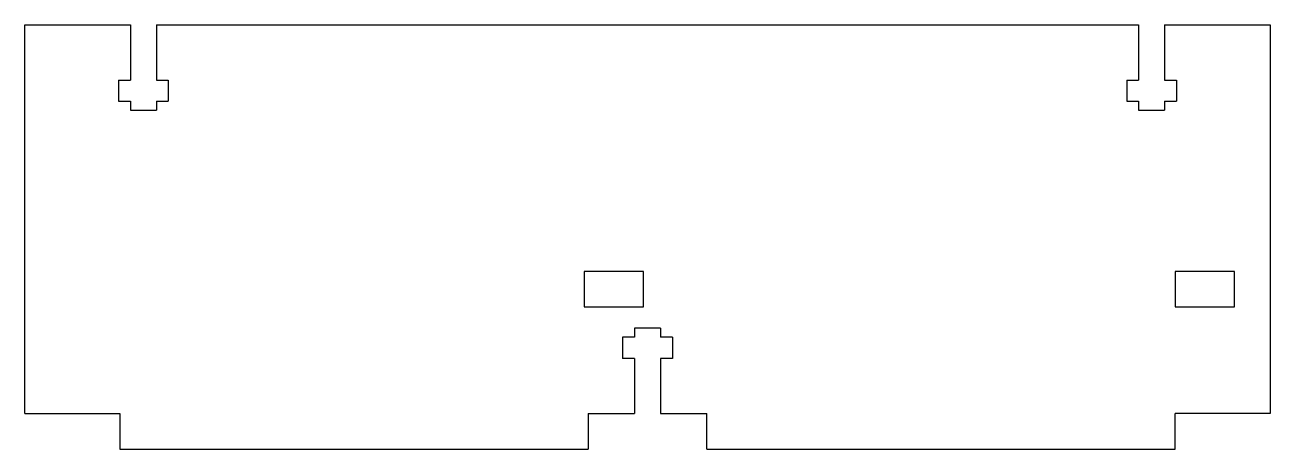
# Model space of a CAD drawing. Extents: x -75 to 30, y -15 to 21.
import ezdxf

# ---------------------------------------------------------------- set-up
doc = ezdxf.new("R2010")
doc.units = 0
doc.layers.add('VISIBLE', color=7, linetype='CONTINUOUS')

msp = doc.modelspace()

# ---------------------------------------------------------------- linework, layer by layer
at = {"layer": 'VISIBLE'}
for p, q in [((-74.65, 20.8), (-65.75, 20.8)), ((-74.65, -12), (-74.65, 20.8)), ((-65.75, 20.8), (-65.75, 16.15)), ((-63.55, 20.8), (19.35, 20.8)), ((-63.55, 20.8), (-63.55, 16.15)), ((19.35, 20.8), (19.35, 16.15)), ((21.55, 20.8), (30.45, 20.8)), ((21.55, 20.8), (21.55, 16.15)), ((30.45, 20.8), (30.45, -12)), ((-66.75, 16.15), (-66.75, 14.35)), ((-66.75, 16.15), (-65.75, 16.15)), ((-63.55, 16.15), (-62.55, 16.15)), ((-62.55, 16.15), (-62.55, 14.35)), ((18.35, 16.15), (18.35, 14.35)), ((18.35, 16.15), (19.35, 16.15)), ((21.55, 16.15), (22.55, 16.15)), ((22.55, 16.15), (22.55, 14.35)), ((-66.75, 14.35), (-65.75, 14.35)), ((-65.75, 14.35), (-65.75, 13.6)), ((-63.55, 14.35), (-62.55, 14.35)), ((-63.55, 14.35), (-63.55, 13.6)), ((18.35, 14.35), (19.35, 14.35)), ((19.35, 14.35), (19.35, 13.6)), ((21.55, 14.35), (22.55, 14.35)), ((21.55, 14.35), (21.55, 13.6)), ((-65.75, 13.6), (-63.55, 13.6)), ((19.35, 13.6), (21.55, 13.6)), ((-22.45, 0), (-27.45, 0)), ((-27.45, 0), (-27.45, -3)), ((-22.45, -3), (-22.45, 0)), ((27.45, 0), (22.45, 0)), ((22.45, 0), (22.45, -3)), ((27.45, -3), (27.45, 0)), ((-27.45, -3), (-22.45, -3)), ((22.45, -3), (27.45, -3)), ((-23.2, -4.8), (-23.2, -5.55)), ((-21, -4.8), (-23.2, -4.8)), ((-21, -4.8), (-21, -5.55)), ((-24.2, -5.55), (-24.2, -7.35)), ((-23.2, -5.55), (-24.2, -5.55)), ((-20, -5.55), (-21, -5.55)), ((-20, -5.55), (-20, -7.35)), ((-23.2, -7.35), (-24.2, -7.35)), ((-23.2, -7.35), (-23.2, -12)), ((-20, -7.35), (-21, -7.35)), ((-21, -7.35), (-21, -12)), ((-74.65, -12), (-66.65, -12)), ((-66.65, -12), (-66.65, -15)), ((-27.1, -12), (-27.1, -15)), ((-27.1, -12), (-23.2, -12)), ((-21, -12), (-17.1, -12)), ((-17.1, -15), (-17.1, -12)), ((22.45, -15), (22.45, -12)), ((30.45, -12), (22.45, -12)), ((-66.65, -15), (-27.1, -15)), ((-17.1, -15), (22.45, -15))]:
    msp.add_line(p, q, dxfattribs=at)

doc.saveas('drawing.dxf')
